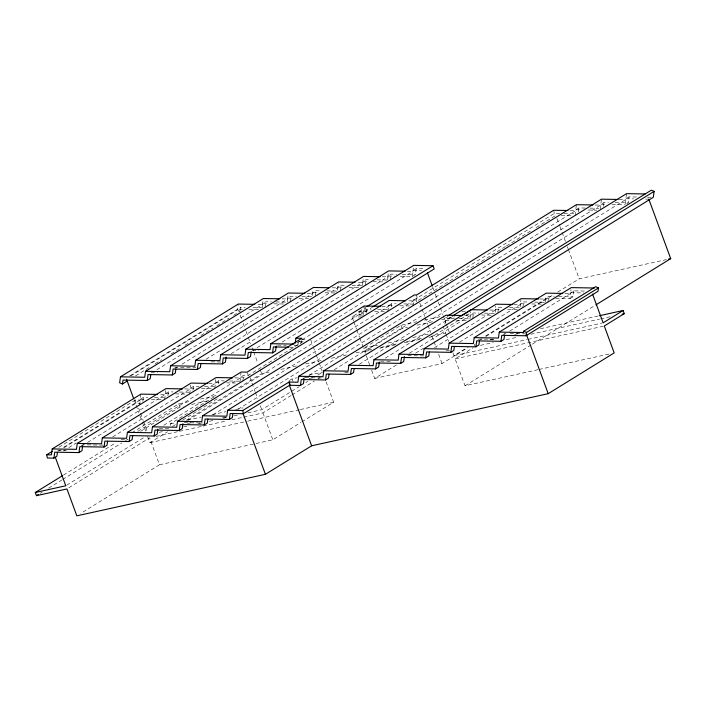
<?xml version="1.0" encoding="UTF-8"?>
<svg xmlns="http://www.w3.org/2000/svg" width="706" height="706" viewBox="0 0 706 706"><rect width="100%" height="100%" fill="white"/><g stroke="black" fill="none" stroke-linecap="round" stroke-linejoin="round"><path stroke-width="0.53" stroke-dasharray="3.53 2.65" d="M63.505 447.366L140.035 400.064L140.873 394.125M139.55 405.173L140.379 399.234L143.389 397.372L147.792 397.452M142.833 401.335L143.389 397.372M87.641 442.415L165.107 394.539L165.663 390.586M164.613 399.649L165.451 393.71L168.452 391.848L172.864 391.927M167.896 395.81L168.452 391.848M112.704 436.89L190.17 389.015L190.726 385.061M189.676 394.125L190.514 388.185L193.523 386.332L199.03 386.42M192.967 390.286L193.523 386.332M137.767 431.366L215.233 383.499L215.789 379.537M214.739 388.6L215.577 382.661L218.586 380.808L224.093 380.896M218.172 383.773L218.586 380.808M130.857 375.839L237.419 309.987L238.249 304.048M240.358 310.234L240.772 307.295L245.176 307.366M163.766 425.268L240.296 377.975L240.993 373.024M239.943 382.087L240.64 377.136L243.649 375.283L248.309 375.363L303.103 341.492L302.503 339.886M242.811 381.214L243.649 375.283M156.856 369.741L262.482 304.462L263.038 300.5M262.27 307.587L262.826 303.633L265.835 301.771L271.342 301.859M264.997 307.71L265.835 301.771M181.919 364.217L287.545 298.938L288.101 294.976M287.333 302.062L287.889 298.108L290.898 296.246L296.405 296.344M290.06 302.186L290.898 296.246M297.888 345.375L298.311 342.41M300.897 343.513L301.312 340.548M206.055 359.266L312.608 293.414L313.173 289.451M312.537 295.549L312.952 292.584L315.961 290.722L321.468 290.819M315.264 295.673L315.961 290.722M231.118 353.75L337.68 287.889L338.377 282.938M337.6 290.025L338.024 287.06L341.033 285.198L345.437 285.277M340.195 291.137L341.033 285.198M257.116 347.643L362.743 282.365L363.299 278.411M362.531 285.489L363.087 281.535L366.096 279.673L370.5 279.752M365.258 285.612L366.096 279.673M187.955 420.291L363.272 311.937L364.111 306.007M362.919 316.059L363.616 311.108L366.626 309.246L371.029 309.325M366.07 313.208L366.626 309.246M282.179 342.119L387.806 276.84L388.362 272.887M387.594 279.973L388.15 276.011L391.159 274.149L396.666 274.246M390.321 280.088L391.159 274.149M213.018 414.766L388.344 306.413L388.9 302.459M387.85 311.522L388.679 305.583L391.689 303.721L396.101 303.801M391.274 306.695L391.689 303.721M296.961 342.948L412.878 271.316L413.434 267.362M400.267 276.222L412.383 276.425L413.222 270.486L416.222 268.633L424.685 268.774M412.383 276.425L415.393 274.563L416.222 268.633M238.081 409.242L413.407 300.888L413.972 296.873M412.913 305.998L413.751 300.059L554.316 213.468L559.726 213.556M416.222 301.965L416.761 298.206M444.895 324.292L445.451 320.339L451.275 316.747M409.401 353.203L470.17 315.644L470.725 311.69M469.958 318.777L470.514 314.814L473.523 312.952L479.03 313.049M472.685 318.891L473.523 312.952M434.464 347.679L495.241 310.119L495.797 306.166M495.162 312.255L495.577 309.29L498.586 307.428L502.999 307.507M497.889 312.379L498.586 307.428M459.527 342.154L520.304 304.595L521.002 299.653M520.225 306.739L520.649 303.765L523.658 301.912L529.165 302M522.819 307.842L523.658 301.912M485.525 336.056L545.367 299.079L545.782 296.105M545.156 302.203L545.712 298.241L548.721 296.388L554.228 296.476M547.882 302.318L548.721 296.388M309.175 375.274L575.593 210.626L576.423 204.687M575.099 215.736L575.937 209.797L578.946 207.935L585.548 208.049M578.382 211.897L578.946 207.935M509.661 331.114L570.43 293.555L570.995 289.592M555.622 298.417L569.945 298.656L570.775 292.716L573.784 290.863L585.901 291.066M569.945 298.656L572.945 296.802L573.784 290.863M334.238 369.75L600.656 205.102L601.494 199.171M600.303 209.223L601 204.272L604.009 202.41L608.413 202.49M603.453 206.373L604.009 202.41M359.301 364.225L625.719 199.577L626.557 193.647M625.366 203.699L626.063 198.748L629.072 196.886L636.653 197.018M626.734 203.76L628.234 202.825L629.072 196.886M129.533 376.033L240.772 307.295M135.526 375.919L150.475 366.679M155.152 363.793L161.692 359.742M171.046 353.971L180.392 348.19M185.069 345.305L196.286 338.368M200.954 335.482L213.106 327.972M216.848 325.66L229 318.15M233.668 315.264L240.216 311.222L237.419 309.987M174.62 368.108L176.129 367.173L195.95 367.517M175.379 368.258L177.25 367.102M58.854 447.286L135.384 399.984L140.035 400.064M58.554 451.072L60.425 449.916M64.158 447.613L136.02 403.197L140.379 403.276M63.266 451.046L65.12 449.899M68.835 447.604L76.266 443.015M81.296 445.715L82.796 444.789L103.729 445.142M82.037 445.874L83.908 444.727M63.425 475.12L114.999 443.244M131.881 432.813L178.759 403.841L190.488 401.255M40.216 493.344L42.086 492.188M48.652 488.128L61.784 480.018M62.719 479.445L121.794 442.936M125.544 440.615L127.415 439.459M140.538 431.348L179.924 407.009L183.119 406.303M66.717 485.207L144.721 437.005M170.878 425.497L170.296 423.909L216.08 395.616L200.089 399.146M68.809 487.802L149.593 437.87L159.494 464.769L80.555 513.544M172.396 426.503L177.065 423.609M182.677 420.149L217.245 398.784M361.631 315.114L359.548 315.079L358.357 311.858L365.823 307.242M353.494 320.921L351.994 316.862L365.999 308.213M147.607 436.493L149.893 442.697L167.587 431.763M186.216 420.255L261.652 373.633L270.23 371.735M359.548 315.079L371.674 307.578M505.478 246.535L418.729 300.147L413.751 300.059M506.414 245.962L532.527 229.821M536.26 227.508L555.851 215.401M289.292 380.596L292.099 378.866L297.35 377.71M302.777 378.61L304.277 377.684M303.545 378.751L305.424 377.595M247.868 412.798L261.767 409.727L299.194 386.606M305.742 382.555L307.613 381.399M317.903 375.036L321.645 372.724M359.848 338.2L363.59 348.358L400.92 325.289L416.972 321.751M243.685 417.14L262.932 412.895L291.004 395.554M291.94 394.972L314.391 381.099M318.132 378.787L320.003 377.622M369.697 364.976L364.755 351.526L402.085 328.458L407.433 327.275M385.308 358.127L451.911 316.968M428.957 337.38L432.169 336.665L469.499 313.596L466.287 314.302M159.494 464.769L272.825 439.794L300.897 422.444M301.833 421.87L333.638 402.208L326.031 381.522M371.603 370.147L374.648 378.416L397.046 364.578M415.71 353.044L423.176 348.429M478.227 339.948L479.736 339.021L494.05 339.259M452.837 352.665L453.958 355.709L466.657 347.864M374.648 378.416L442.062 363.564L468.184 347.423M480.309 339.93L482.172 338.774M485.904 336.471L553.063 294.967M557.731 292.081L579.185 278.826L666.393 259.605M537.99 369.688L465.025 385.767L455.123 358.869L473.267 347.661M503.299 334.423L504.799 333.497M504.049 334.573L505.92 333.426M465.025 385.767L531.397 344.749M532.333 344.166L594.973 305.46M424.465 320.1L441.585 316.332M461.918 311.849L467.266 310.666M417.061 325.148L433.113 321.618M441.674 319.73L454.523 316.897M363.59 348.358L377.498 345.296M388.203 342.94L404.247 339.401M412.816 337.512L428.86 333.973M280.953 369.379L297.041 365.832M305.619 363.943L321.707 360.395M331.352 358.269L346.364 354.959M356.018 352.832L372.106 349.293M380.684 347.396L396.763 343.857M406.418 341.73L421.429 338.421M431.084 336.294L446.095 332.985M364.755 351.526L371.171 350.114M379.731 348.226L395.784 344.687M404.344 342.798L420.397 339.259M308.919 375.16L322.58 372.15M191.653 404.423L207.652 400.893M309.025 378.557L313.235 377.631M490.017 339.824L494.306 338.88M514.7 334.388L517.913 333.682M540.452 328.714L598.397 315.944M480.451 345.358L493.326 342.516M506.202 339.683L518.01 337.08M530.886 334.238L599.562 319.112M600.638 318.874L610.293 316.747M453.958 355.709L526.932 339.63M528.009 339.392L602.05 323.074M455.123 358.869L603.215 326.243M170.296 423.909L175.653 422.735M187.425 420.141L201.342 417.07M212.056 414.713L225.973 411.642M235.61 409.524L243.102 407.874M187.522 423.538L190.735 422.832M159.124 432.354L162.336 431.64M183.719 426.936L186.922 426.221M198.686 423.635L202.966 422.691M209.382 421.279L213.653 420.335M223.281 418.217L226.485 417.511M233.968 415.86L239.316 414.678M156.008 436.458L178.468 431.507M179.536 431.278L201.987 426.327M203.054 426.089L226.582 420.908M231.93 419.726L242.617 417.37M149.893 442.697L246.597 421.385M247.674 421.155L299.256 409.789M300.332 409.551L333.638 402.208M539.066 369.45L610.964 353.609M647.481 197.203L651.806 197.274M626.063 198.748L633.644 198.88M645.558 199.083L648.805 199.136M619.109 199.471L625.719 199.577M615.023 202.604L628.234 202.825M601 204.272L606.507 204.369M612.014 204.458L625.225 204.687M595.149 205.014L600.656 205.102M589.951 208.129L598.767 208.279M575.937 209.797L581.444 209.894M588.045 210L596.861 210.15M570.113 210.538L575.593 210.626M564.05 213.636L574.861 213.821M561.199 215.498L571.886 215.674M413.222 270.486L421.491 270.627M407.371 271.228L412.878 271.316M402.173 274.343L415.393 274.563M388.15 276.011L394.76 276.125M382.299 276.752L387.806 276.84M377.11 279.867L387.02 280.035M363.087 281.535L367.491 281.606M372.997 281.703L384.011 281.888M358.339 282.294L362.743 282.365M352.047 285.383L361.957 285.559M338.024 287.06L343.531 287.157M349.038 287.245L358.948 287.413M332.173 287.792L337.68 287.889M570.775 292.716L583.615 292.937M564.924 293.458L570.43 293.555M326.975 290.907L336.886 291.084M558.631 296.555L572.945 296.802M312.952 292.584L317.365 292.655M325.069 292.787L334.979 292.955M307.11 293.317L312.608 293.414M545.712 298.241L550.115 298.32M539.861 298.982L545.367 299.079M301.912 296.432L311.823 296.599M534.671 302.097L544.582 302.265M287.889 298.108L293.396 298.197M298.903 298.294L308.813 298.462M409.003 300.818L413.407 300.888M282.038 298.841L287.545 298.938M520.649 303.765L526.155 303.862M531.662 303.959L541.573 304.127M513.694 304.489L520.304 304.595M403.806 303.933L414.819 304.118M275.746 301.939L286.76 302.124M509.6 307.622L519.51 307.79M388.679 305.583L393.092 305.663M399.693 305.769L409.612 305.945M262.826 303.633L268.333 303.721M273.84 303.818L283.75 303.986M381.734 306.307L388.344 306.413M258.078 304.383L262.482 304.462M495.577 309.29L499.989 309.369M507.693 309.502L517.604 309.669M489.735 310.031L495.241 310.119M377.639 309.44L388.653 309.625M252.88 307.498L261.697 307.648M363.616 311.108L369.123 311.205M374.63 311.293L385.644 311.487M484.537 313.146L494.447 313.314M242.308 309.228L237.931 309.157L238.672 311.178M248.865 309.343L258.705 309.51M358.357 311.858L363.272 311.937M470.514 314.814L476.02 314.911M481.527 315L491.438 315.167M464.707 315.556L470.17 315.644M454.417 318.582L448.469 318.477L445.654 317.268M458.715 318.653L468.387 318.821M351.994 316.862L361.701 317.029M445.451 320.339L450.957 320.436M456.464 320.524L466.375 320.692M510.147 333.585L525.132 333.841M301.453 339.56L307.587 339.665M298.444 341.413L303.103 341.492M277.493 345.102L286.301 345.252M294.014 345.384L297.314 345.437M289.901 347.22L294.305 347.299M446.121 350.344L449.431 350.405M252.421 350.626L259.031 350.741M407.839 355.647L424.359 355.93M380.578 361.128L392.686 361.34M211.103 361.825L221.013 361.993M344.757 372.424L349.17 372.494M151.066 372.697L157.667 372.812M305.38 377.701L324.098 378.019M240.64 377.136L245.75 377.225M234.789 377.878L240.296 377.975M229.6 380.993L239.51 381.161M215.577 382.661L221.084 382.758M226.591 382.855L235.398 383.005M208.623 383.384L215.233 383.499M204.537 386.517L214.447 386.685M190.514 388.185L197.124 388.3M201.528 388.379L211.438 388.547M184.663 388.927L190.17 389.015M179.465 392.042L189.384 392.209M165.451 393.71L169.855 393.789M175.362 393.877L186.375 394.072M160.694 394.469L165.107 394.539M154.402 397.566L165.416 397.752M140.379 399.234L145.886 399.331M151.393 399.419L162.406 399.614M222.443 417.414L227.95 417.511M184.16 422.709L202.887 423.035M159.097 428.233L169.008 428.401M121.079 439.494L127.689 439.6M57.733 450.313L66.549 450.463M556.963 218.436L559.567 225.514M559.937 226.52L565.524 241.69M567.377 246.738L568.127 248.768M568.418 249.553L579.185 278.826M474.211 344.166L475.085 346.54M432.646 286.971L434.887 293.069M435.258 294.084L437.879 301.206M438.25 302.221L442.839 314.691M443.218 315.723L445.883 322.969M446.263 324.001L449.307 332.279M443.121 326.251L445.742 333.364M446.113 334.379L448.725 341.483M419.849 303.183L421.703 308.231M422.073 309.246L424.677 316.323M425.056 317.329L427.659 324.407M428.03 325.422L430.634 332.491M432.169 336.665L433.687 340.804M434.066 341.845L436.352 348.049M438.638 354.253L442.062 363.564M400.92 325.289L402.085 328.458M353.865 321.945L356.486 329.058M356.857 330.073L359.478 337.186M310.649 339.718L312.882 345.799M313.261 346.814L315.864 353.909M316.244 354.915L318.856 362.01M319.227 363.025L322.21 371.135M292.099 378.866L292.972 381.24M240.164 315.229L241.655 319.28M243.146 323.33L245.75 330.408M246.12 331.423L250.595 343.575M252.139 347.767L253.277 350.873M253.657 351.906L257.849 363.281M260.126 369.494L261.652 373.633M249.836 377.295L255.06 391.486M255.431 392.501L257.664 398.581M260.276 405.676L261.767 409.727M262.932 412.895L272.825 439.794M247.418 372.945L248.309 375.363M178.759 403.841L179.924 407.009M138.676 408.192L140.176 412.278M140.556 413.292L143.177 420.432M143.556 421.456L147.307 431.648M133.99 399.481L138.835 412.639M139.991 415.808L141.897 420.979M142.277 422.011L145.701 431.322M553.892 211.323L554.316 213.468M416.558 294.993L417.202 298.206M135.384 399.984L136.02 403.197"/><path stroke-width="1.06" d="M157.394 394.407L140.873 394.125L52.209 448.928L51.37 454.858L46.72 454.779L47.355 458L53.894 458.106L56.895 456.244L57.46 452.29M53.894 458.106L54.724 452.167L78.957 452.581L81.967 450.728L82.523 446.766M182.457 388.891L165.936 388.609L77.281 443.403L76.442 449.334L52.209 448.928M78.957 452.581L79.796 446.651L104.02 447.057L107.03 445.204L107.586 441.241M207.529 383.367L191.008 383.084L102.344 437.879L101.505 443.818L77.281 443.403M104.02 447.057L104.859 441.126L129.083 441.532L132.093 439.679L132.649 435.717M254.769 304.33L238.249 304.048L120.47 376.836L119.641 382.776L122.438 384.011L127.106 381.116M122.438 384.011L122.994 380.084L147.219 380.499L150.228 378.637L150.784 374.674M232.592 377.842L216.071 377.56L127.407 432.354L126.568 438.294L102.344 437.879M129.083 441.532L129.922 435.602L154.155 436.017L157.156 434.155L157.853 429.204M279.841 298.806L263.32 298.523L145.542 371.312L144.704 377.251L120.47 376.836M147.219 380.499L148.057 374.559L172.282 374.974L175.291 373.112L175.847 369.159M295.232 343.116L295.929 338.174L301.912 338.271L247.118 372.133L241.134 372.036L152.47 426.83L151.64 432.769L127.407 432.354M154.155 436.017L154.985 430.078L179.218 430.492L182.227 428.63L182.925 423.679M304.904 293.281L288.383 292.999L170.605 365.787L169.767 371.727L145.542 371.312M172.282 374.974L173.12 369.035L197.353 369.45L200.354 367.588L200.919 363.634M380.631 306.28L364.111 306.007L177.541 421.305L176.703 427.245L152.47 426.83M179.218 430.492L180.056 424.553L204.281 424.968L207.29 423.106L207.846 419.152M328.864 287.739L313.446 287.474L195.668 360.263L194.83 366.202L170.605 365.787M197.353 369.45L198.183 363.511L222.416 363.925L225.426 362.063L226.123 357.121M405.694 300.765L389.174 300.482L202.604 415.781L201.766 421.72L177.541 421.305M204.281 424.968L205.119 419.029L229.344 419.443L232.353 417.581L232.909 413.628M355.03 282.232L338.518 281.95L220.74 354.739L219.901 360.678L195.668 360.263M222.416 363.925L223.255 357.986L247.479 358.401L250.489 356.539L251.186 351.597M567.924 210.494L553.68 210.256L416.558 294.993L414.245 294.958L227.667 410.257L226.829 416.196L202.604 415.781M229.344 419.443L230.182 413.504L243.393 413.734L289.636 385.291L300.429 385.476L303.439 383.623L303.995 379.66M380.102 276.708L363.581 276.425L245.803 349.214L244.964 355.153L220.74 354.739M247.479 358.401L248.318 352.462L272.542 352.876L275.552 351.014L276.249 346.072M405.165 271.192L388.644 270.91L270.866 343.698L270.027 349.629L245.803 349.214M272.542 352.876L273.381 346.937L288.798 347.202M592.943 204.969L576.423 204.687L298.753 376.298L297.914 382.228L289.001 382.078L242.758 410.521L227.667 410.257M300.429 385.476L301.268 379.546L325.501 379.952L328.502 378.098L329.067 374.136M618.015 199.445L601.494 199.171L323.816 370.774L322.986 376.713L298.753 376.298M325.501 379.952L326.331 374.021L350.564 374.436L353.574 372.574L354.13 368.611M645.152 193.965L626.557 193.647L348.888 365.249L348.049 371.188L323.816 370.774M350.564 374.436L351.403 368.497L375.627 368.911L378.637 367.049L379.334 362.099M462.518 315.511L445.945 315.229L373.951 359.725L373.112 365.664L348.888 365.249M375.627 368.911L376.466 362.972L400.69 363.387L403.7 361.525L404.397 356.574M487.528 309.987L471.008 309.705L399.014 354.2L398.175 360.139L373.951 359.725M400.69 363.387L401.529 357.448L425.762 357.863L428.771 356L429.327 352.047M512.591 304.471L496.071 304.189L424.077 348.676L423.247 354.615L399.014 354.2M425.762 357.863L426.592 351.923L450.825 352.338L453.834 350.476L454.39 346.522M538.757 298.965L521.143 298.664L449.148 343.151L448.31 349.091L424.077 348.676M450.825 352.338L451.663 346.399L475.888 346.814L478.897 344.952L479.453 340.998M562.726 293.422L546.206 293.14L474.211 337.636L473.373 343.566L449.148 343.151M475.888 346.814L476.726 340.874L500.951 341.289L503.96 339.436L504.525 335.474M594.399 288.013L571.269 287.616L499.274 332.111L498.436 338.042L474.211 337.636M500.951 341.289L501.789 335.35L526.023 335.765L598.017 291.278L598.485 287.933L595.679 286.724L523.684 331.22L523.508 332.517L499.274 332.111M526.023 335.765L526.491 332.429L598.485 287.933M447.525 316.111L651.338 190.161L654.144 191.37L653.306 197.301L461.459 315.864M46.72 454.779L52.315 451.319M599.473 315.706L623.08 310.508L624.245 313.667L604.292 326.004L614.185 352.894L548.209 393.674L311.637 445.804L265.412 474.291L76.839 515.839L66.946 488.949L36.465 495.665L35.3 492.506L62.49 475.694M36.465 495.665L38.336 494.509M295.929 338.174L413.707 265.385L433.025 265.712L434.208 268.933L372.609 307.004M366.758 306.669L433.025 265.712M452.202 316.164L654.144 191.37M595.908 304.877L670.7 258.652L648.805 199.136M623.08 310.508L603.127 322.836L592.555 294.111M668.547 259.128L670.7 258.652M622.101 314.144L624.245 313.667M35.3 492.506L65.782 485.781L55.28 457.232M270.866 343.698L293.996 344.087M523.684 331.22L526.491 332.429M290.148 385.202L289.257 382.087M526.579 334.882L548.209 393.674M427.412 272.745L432.266 285.956M289.407 385.388L311.637 445.804M243.173 413.831L265.412 474.291M126.542 379.237L133.619 398.466M289.001 382.078L289.636 385.291M242.758 410.521L243.393 413.734"/></g></svg>
